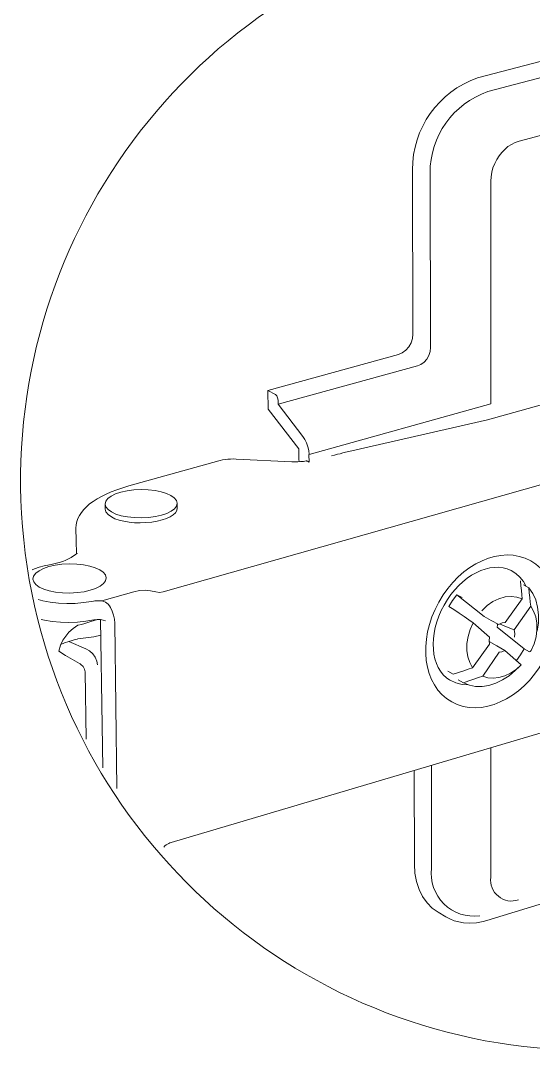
# Model space of a CAD drawing. Header units: metres. Extents: x -8.4 to 7.9, y -3.9 to 2.
# Drawn here: x 7.3392 to 7.4206, y -2.0715 to -1.908 of the extents above; entities that cross this region are included whole.
import ezdxf

# ---------------------------------------------------------------- set-up
doc = ezdxf.new("R2010")
doc.units = ezdxf.units.M
doc.header["$MEASUREMENT"] = 0
doc.layers.add('PDF22_Geometry_Num_Penna__7', color=7, linetype='Continuous', lineweight=18)

msp = doc.modelspace()

# ---------------------------------------------------------------- linework, layer by layer
at = {"layer": 'PDF22_Geometry_Num_Penna__7', "color": 7, "linetype": 'Continuous', "lineweight": 18, "flags": 128}
for points in [[(7.51353, -1.94721, 1.881048), (7.42964, -2.07154)], [(7.39919, -1.96105), (7.39979, -1.9608), (7.40034, -1.96039), (7.40082, -1.95984), (7.40118, -1.95921), (7.40141, -1.95852), (7.40147, -1.95783), (7.40141, -1.93171, -0.319533), (7.41172, -1.91715), (7.43896, -1.91005)], [(7.4022, -1.96285), (7.40275, -1.96262), (7.40326, -1.96225), (7.40368, -1.96178), (7.40399, -1.96121), (7.4042, -1.96058), (7.40427, -1.95992), (7.4042, -1.93224, -0.319166), (7.41337, -1.9193), (7.44062, -1.91216)], [(7.41383, -1.93353), (7.41388, -1.93282), (7.414, -1.93208), (7.41419, -1.93139), (7.41448, -1.93071), (7.41479, -1.93009), (7.41517, -1.92951), (7.41558, -1.92897), (7.41605, -1.92849), (7.41656, -1.92805), (7.41711, -1.92769), (7.41772, -1.92737), (7.41834, -1.92716), (7.4456, -1.91994, -0.538797), (7.44998, -1.9239)], [(7.41825, -2.04764, -0.559425), (7.41385, -2.04406), (7.41385, -2.02348)], [(7.4121, -2.05016, -0.496015), (7.40445, -2.0426), (7.40441, -2.02628)]]:
    msp.add_lwpolyline(points, format="xyb", dxfattribs=at)
for points in [[(7.41384, -1.9689), (7.41383, -1.93353)], [(7.39919, -1.96105), (7.37845, -1.96675), (7.37965, -1.96741)], [(7.41332, -1.97144), (7.44942, -1.96136)], [(7.4022, -1.96285), (7.38007, -1.96894), (7.38006, -1.96829)], [(7.48033, -1.96515), (7.36182, -1.99875)], [(7.37844, -1.96675), (7.37847, -1.96972), (7.38335, -1.97604)], [(7.37966, -1.96741), (7.37986, -1.96762), (7.38, -1.96793), (7.38006, -1.96829)], [(7.38402, -1.97405), (7.38007, -1.96894)], [(7.41384, -1.9689), (7.38498, -1.97694), (7.38493, -1.97632), (7.3848, -1.9757), (7.3846, -1.97509), (7.38434, -1.97453), (7.38402, -1.97405)], [(7.38856, -1.97715), (7.38905, -1.97702), (7.38948, -1.9769), (7.3899, -1.9768), (7.39033, -1.97668), (7.39079, -1.97657), (7.3913, -1.97646), (7.41332, -1.97144)], [(7.3834, -1.97807), (7.38337, -1.97766), (7.38336, -1.97725), (7.38335, -1.97604)], [(7.35639, -1.9819), (7.37068, -1.97794)], [(7.37068, -1.97794), (7.37087, -1.97788), (7.37126, -1.9778), (7.37167, -1.97774), (7.37209, -1.97769), (7.37253, -1.97766), (7.37297, -1.97764), (7.37341, -1.97766), (7.38227, -1.97807)], [(7.38454, -1.97796), (7.3841, -1.97803), (7.38364, -1.97806), (7.38318, -1.97808), (7.38273, -1.9781), (7.38227, -1.97807)], [(7.38472, -1.97801), (7.38469, -1.97798), (7.38466, -1.97797), (7.38463, -1.97797), (7.3846, -1.97796), (7.38458, -1.97796), (7.38454, -1.97796)], [(7.38472, -1.978), (7.38498, -1.97815), (7.38497, -1.97694)], [(7.3526, -1.9848), (7.35262, -1.9856)], [(7.36404, -1.98467), (7.36406, -1.98546)], [(7.35262, -1.9856), (7.35273, -1.98604), (7.35306, -1.98645), (7.3536, -1.98684)], [(7.348, -1.99061), (7.34797, -1.98863), (7.34797, -1.98862), (7.34797, -1.9886)], [(7.34801, -1.99058), (7.34797, -1.9886)], [(7.34719, -1.99326), (7.34744, -1.99311), (7.34766, -1.99297), (7.3479, -1.99281), (7.34806, -1.99269), (7.34801, -1.99061), (7.34801, -1.9906), (7.34801, -1.99058)], [(7.34818, -1.99259), (7.34818, -1.9926), (7.34814, -1.99263), (7.34806, -1.99269)], [(7.34378, -1.99445), (7.34294, -1.99462), (7.34213, -1.99483), (7.34139, -1.99507), (7.341, -1.99523)], [(7.34719, -1.99326), (7.34681, -1.99349), (7.34637, -1.9937), (7.34586, -1.99391), (7.3453, -1.99409), (7.34469, -1.99426), (7.34404, -1.99439), (7.34378, -1.99445)], [(7.41949, -1.99787), (7.41902, -1.9971), (7.41845, -1.99641), (7.41782, -1.99583), (7.4171, -1.99536)], [(7.41856, -1.99699), (7.41864, -1.99779), (7.41871, -1.99854), (7.41878, -1.99923), (7.41884, -1.99987)], [(7.41904, -1.99762), (7.41987, -1.99809)], [(7.35206, -2.00018), (7.35716, -1.99874), (7.35806, -1.99854), (7.35896, -1.99848), (7.35983, -1.99855), (7.36066, -1.99875)], [(7.36182, -1.99875), (7.36122, -1.99884), (7.36066, -1.99875)], [(7.40848, -1.99919), (7.40778, -2.00009), (7.40717, -2.00106)], [(7.40931, -1.99965), (7.40848, -1.99919), (7.4128, -2.00267)], [(7.41884, -1.99987), (7.41799, -1.99956), (7.41707, -1.99945), (7.41611, -1.99953), (7.41513, -1.99982), (7.41417, -2.00029), (7.41326, -2.00093), (7.41241, -2.00173)], [(7.41758, -2.00479), (7.42018, -2.00101), (7.42011, -2.00036), (7.42004, -1.99965), (7.41996, -1.99891), (7.41987, -1.99809)], [(7.42122, -2.00498), (7.42141, -2.00365), (7.42143, -2.00237), (7.42128, -2.00115), (7.42098, -2.00001), (7.4205, -1.99898), (7.41987, -1.99809)], [(7.35045, -2.00025), (7.34918, -2.00045), (7.34786, -2.00057), (7.34651, -2.00061), (7.34517, -2.00055), (7.34388, -2.0004), (7.34269, -2.00017), (7.34198, -1.99997)], [(7.35206, -2.00018), (7.35177, -2.00015), (7.3515, -2.00014), (7.35124, -2.00015), (7.35099, -2.00017), (7.35073, -2.0002), (7.35045, -2.00025)], [(7.35413, -2.0037), (7.35407, -2.00307), (7.35395, -2.00243), (7.35374, -2.0018), (7.35347, -2.00123), (7.35328, -2.00094), (7.35308, -2.0007), (7.35286, -2.00051), (7.35264, -2.00037), (7.35238, -2.00026), (7.35206, -2.00018)], [(7.40717, -2.00106), (7.408, -2.00152)], [(7.4151, -2.0039), (7.41563, -2.00367), (7.41615, -2.0036), (7.41884, -1.99987)], [(7.42027, -2.00806), (7.42072, -2.00699), (7.42103, -2.00588), (7.42117, -2.00479), (7.42116, -2.00371), (7.42099, -2.00271), (7.42065, -2.0018), (7.42018, -2.00101)], [(7.408, -2.00152), (7.40885, -2.00212), (7.40964, -2.00267), (7.41038, -2.00318), (7.41105, -2.00365)], [(7.4128, -2.00267), (7.4139, -2.00326), (7.4151, -2.0039)], [(7.35188, -2.00313), (7.35134, -2.00311), (7.3508, -2.00318), (7.34954, -2.0034), (7.34822, -2.00353), (7.34686, -2.00358), (7.34552, -2.00354), (7.34421, -2.00343), (7.34297, -2.00322), (7.34246, -2.00311)], [(7.35137, -2.00311), (7.35084, -2.00329), (7.35034, -2.00346), (7.34987, -2.00361), (7.34938, -2.00376), (7.34884, -2.0039), (7.34826, -2.00404), (7.34751, -2.00456), (7.34686, -2.00513), (7.34634, -2.00575), (7.34588, -2.00642), (7.34551, -2.00721), (7.34525, -2.00816)], [(7.35188, -2.00313), (7.35231, -2.00321), (7.35264, -2.00335)], [(7.35212, -2.01994), (7.35188, -2.00313)], [(7.35447, -2.02997), (7.35413, -2.0037)], [(7.41105, -2.00365), (7.41057, -2.00473), (7.41024, -2.00584), (7.41006, -2.00694), (7.41005, -2.00803), (7.41019, -2.00904), (7.4105, -2.00997), (7.41095, -2.01078)], [(7.41366, -2.00594), (7.41105, -2.00365)], [(7.41488, -2.00378), (7.41489, -2.00405), (7.41488, -2.00433)], [(7.41488, -2.00433), (7.41916, -2.00779)], [(7.41759, -2.00591), (7.41765, -2.00534), (7.41758, -2.00479), (7.41635, -2.0043), (7.41522, -2.00384)], [(7.35192, -2.00559), (7.35079, -2.00586), (7.34956, -2.00606), (7.34829, -2.0062), (7.34824, -2.00621), (7.34815, -2.00623), (7.34784, -2.00632), (7.34737, -2.00646), (7.34684, -2.00663)], [(7.41365, -2.00705), (7.41359, -2.00651), (7.41366, -2.00594)], [(7.34685, -2.00663), (7.34616, -2.00685), (7.34558, -2.00709)], [(7.35137, -2.01035), (7.35128, -2.00972), (7.35103, -2.00911), (7.35065, -2.00857), (7.35013, -2.00812), (7.34953, -2.00778), (7.34684, -2.00663)], [(7.41365, -2.00705), (7.41095, -2.01078), (7.41027, -2.01101), (7.40954, -2.01126), (7.40874, -2.01152), (7.40788, -2.0118)], [(7.41359, -2.0066), (7.41479, -2.00729), (7.41608, -2.00805)], [(7.41792, -2.00965), (7.41858, -2.00875), (7.41916, -2.00779), (7.42, -2.00825)], [(7.34873, -2.01026), (7.34863, -2.01018), (7.34853, -2.01013), (7.34741, -2.00948), (7.3463, -2.00883), (7.34525, -2.00816)], [(7.36307, -2.03856), (7.46576, -2.00808)], [(7.41516, -2.00832), (7.41256, -2.01212), (7.41337, -2.01237), (7.41424, -2.01245), (7.41515, -2.01236), (7.41608, -2.01209), (7.41699, -2.01165), (7.41788, -2.01105), (7.41867, -2.01032)], [(7.41608, -2.00805), (7.41561, -2.00824), (7.41517, -2.00832)], [(7.41868, -2.01032), (7.41608, -2.00805)], [(7.42, -2.00825), (7.42008, -2.00819), (7.42014, -2.00815), (7.42021, -2.0081), (7.42027, -2.00806)], [(7.34944, -2.01145), (7.34935, -2.011), (7.34911, -2.01058), (7.34873, -2.01026)], [(7.41842, -2.01058), (7.41772, -2.01125)], [(7.3496, -2.02215), (7.34944, -2.01145)], [(7.40704, -2.01132), (7.40788, -2.0118)], [(7.40868, -2.01269), (7.40952, -2.01317)], [(7.41772, -2.01125), (7.41674, -2.01206), (7.41572, -2.01273), (7.41464, -2.01326), (7.41356, -2.01359), (7.41249, -2.01376), (7.41144, -2.01374), (7.41044, -2.01354), (7.40952, -2.01317), (7.41036, -2.01287), (7.41115, -2.0126), (7.41188, -2.01235), (7.41256, -2.01212)], [(7.40737, -2.01277), (7.40829, -2.01318), (7.40928, -2.01343), (7.41032, -2.0135)], [(7.35221, -2.0267), (7.35212, -2.01994)], [(7.4055, -2.04961), (7.40455, -2.04894), (7.40372, -2.04809), (7.40302, -2.04709), (7.40246, -2.04598), (7.40205, -2.04473), (7.4018, -2.0434), (7.40172, -2.042), (7.40168, -2.02709)], [(7.3619, -2.03925), (7.3621, -2.03908), (7.3623, -2.03893), (7.36251, -2.0388), (7.3627, -2.03869), (7.36289, -2.03861), (7.36307, -2.03856)], [(7.41321, -2.05091), (7.4397, -2.04281)], [(7.41321, -2.05091), (7.41261, -2.05108), (7.41157, -2.05127), (7.41053, -2.05133), (7.40952, -2.05127), (7.40877, -2.05115), (7.40805, -2.05095), (7.40736, -2.05067), (7.40669, -2.05032), (7.4055, -2.04961)]]:
    msp.add_lwpolyline(points, dxfattribs=at)
at = {"layer": 'PDF22_Geometry_Num_Penna__7', "color": 7, "linetype": 'Continuous', "lineweight": 18}
for centre, major_axis, ratio, start_param, end_param in [((7.40188, -1.99674), (-0.05386, 0.00873), 0.270278, 5.760728, 6.323696), ((7.35837, -1.98557), (0.00568, 0.0001), 0.388654, 3.707464, 6.285757), ((7.41238, -2.00415), (0.00487, 0.0087), 0.683654, 0.025759, 3.117078)]:
    msp.add_ellipse(centre, major_axis=major_axis, ratio=ratio, start_param=start_param, end_param=end_param, dxfattribs=at)
for centre, major_axis, ratio in [((7.35833, -1.98474), (0.00572, 0.00007), 0.39318), ((7.41391, -2.00501), (0.00627, 0.0112), 0.742374), ((7.34695, -1.99661), (0.00582, 0.00009), 0.398764)]:
    msp.add_ellipse(centre, major_axis=major_axis, ratio=ratio, dxfattribs=at)

doc.saveas('drawing.dxf')
